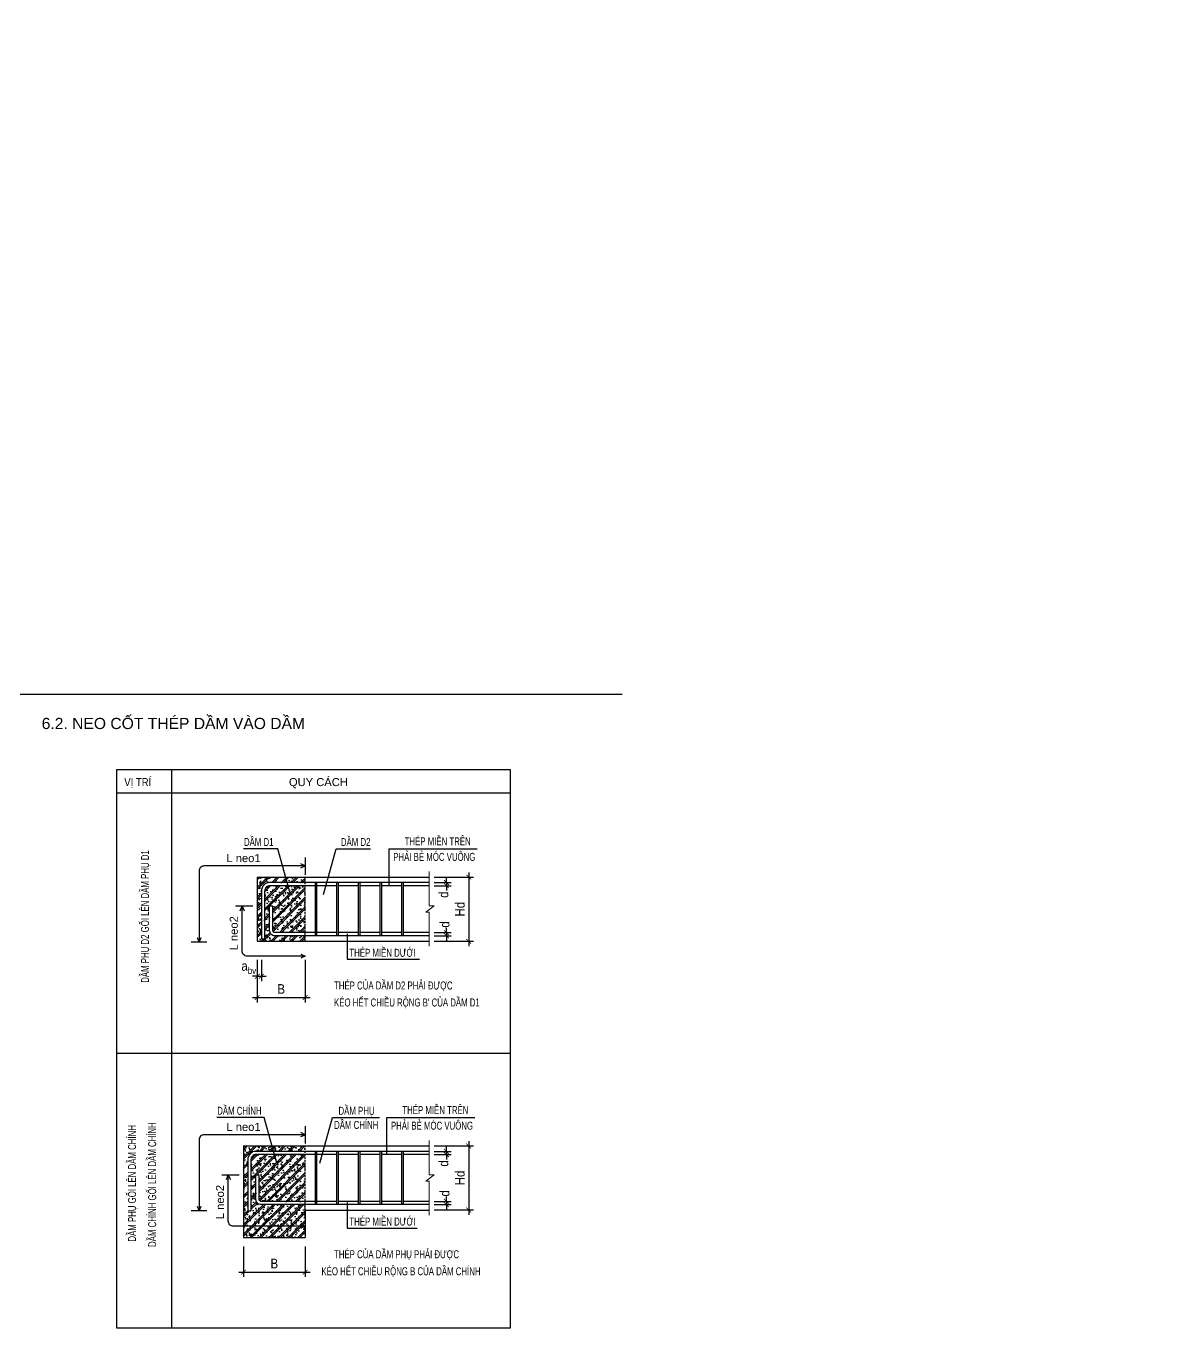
# Model space of a CAD drawing. Header units: millimetres. Extents: x 2163745 to 2518004, y -1043843 to -896215.
# Drawn here: x 2304698 to 2340139, y -936889 to -896215 of the extents above; entities that cross this region are included whole.
import ezdxf
from ezdxf.enums import TextEntityAlignment as Align

# ---------------------------------------------------------------- set-up
doc = ezdxf.new("R2010")
doc.units = ezdxf.units.MM
doc.header["$LTSCALE"] = 250
doc.header["$MEASUREMENT"] = 0
doc.linetypes.add('HIDDEN', pattern=[0.375, 0.25, -0.125])
doc.layers.get('0').update_dxf_attribs({"lineweight": 20})
doc.layers.get('DEFPOINTS').update_dxf_attribs({"color": 185, "lineweight": 20})
for name, color, linetype in [('BORDER', 3, 'Continuous'), ('CDC.03.BORDER', 3, 'Continuous'), ('CDC.04.HIDDEN', 8, 'HIDDEN'), ('CDC.05.STEEL', 4, 'Continuous'), ('CDC.06.TEXT', 2, 'Continuous'), ('CDC.10.HATCH', 9, 'Continuous'), ('CDC.11.NOTE', 8, 'Continuous')]:
    doc.layers.add(name, color=color, linetype=linetype)
doc.layers.add('CDC.02.DIM', color=1, linetype='Continuous', lineweight=18)
doc.styles.add('ARIAL', font='arial.ttf', dxfattribs={"width": 0.85})
doc.styles.add('vnsimplex', font='vnsimplex.shx', dxfattribs={"width": 0.65})
doc.dimstyles.new('DIM1-25', dxfattribs={"dimscale": 1.2, "dimtxt": 250, "dimasz": 125, "dimexe": 125, "dimexo": 0.06, "dimgap": 100, "dimtad": 1, "dimdec": 0, "dimzin": 0, "dimdsep": 46, "dimtxsty": 'vnsimplex', "dimblk": 'ARCHTICK', "dimcen": 100, "dimdle": 125, "dimclrd": 256, "dimclre": 1, "dimclrt": 2, "dimadec": 0, "dimazin": 0, "dimtfac": 1, "dimtdec": 0, "dimtix": 1, "dimtmove": 2, "dimatfit": 0, "dimfxl": 1, "dimtolj": 1, "dimtzin": 0, "dimarcsym": 0})

# ---------------------------------------------------------------- blocks, each defined once
blk = doc.blocks.new('_ARCHTICK')
at = {"color": 0, "linetype": 'ByBlock', "ltscale": 4, "const_width": 0.15}
blk.add_lwpolyline([(-0.5, -0.5), (0.5, 0.5)], dxfattribs=at)
blk = doc.blocks.new('*D63')
at = {"layer": 'CDC.02.DIM', "lineweight": -2, "transparency": 16777216}
for p, q in [((2317836, -922974), (2317836, -922824)), ((2317836, -922974), (2317836, -923074)), ((2317836, -923074), (2317836, -923224))]:
    blk.add_line(p, q, dxfattribs=at)
at = {"layer": 'CDC.02.DIM', "color": 1, "lineweight": -2, "transparency": 16777216}
for p, q in [((2317456, -922974), (2317986, -922974)), ((2317456, -923074), (2317986, -923074))]:
    blk.add_line(p, q, dxfattribs=at)
at = {"layer": 'DEFPOINTS', "color": 0, "transparency": 16777216}
for p in [(2317456, -922974), (2317456, -923074), (2317836, -923074)]:
    blk.add_point(p, dxfattribs=at)
at = {"layer": 'CDC.02.DIM', "lineweight": -2, "transparency": 16777216, "xscale": 149.9999999999999, "yscale": 149.9999999999999, "zscale": 149.9999999999999}
for p, rotation in [((2317836, -922974), 270), ((2317836, -923074), 90)]:
    blk.add_blockref('_ARCHTICK', p, dxfattribs=dict(at, rotation=rotation))
at = {"layer": 'CDC.02.DIM', "color": 2, "transparency": 16777216, "insert": (2317748, -923352), "char_height": 300, "attachment_point": 5, "rotation": 90, "style": 'ARIAL'}
blk.add_mtext('\\A1;d', dxfattribs=at)
blk = doc.blocks.new('*D64')
at = {"layer": 'CDC.02.DIM', "lineweight": -2, "transparency": 16777216}
for p, q in [((2317836, -924538), (2317836, -924388)), ((2317836, -924538), (2317836, -924638)), ((2317836, -924638), (2317836, -924788))]:
    blk.add_line(p, q, dxfattribs=at)
at = {"layer": 'CDC.02.DIM', "color": 1, "lineweight": -2, "transparency": 16777216}
for p, q in [((2317456, -924538), (2317986, -924538)), ((2317456, -924638), (2317986, -924638))]:
    blk.add_line(p, q, dxfattribs=at)
at = {"layer": 'DEFPOINTS', "color": 0, "transparency": 16777216}
for p in [(2317456, -924538), (2317456, -924638), (2317836, -924638)]:
    blk.add_point(p, dxfattribs=at)
at = {"layer": 'CDC.02.DIM', "lineweight": -2, "transparency": 16777216, "xscale": 149.9999999999999, "yscale": 149.9999999999999, "zscale": 149.9999999999999}
for p, rotation in [((2317836, -924538), 270), ((2317836, -924638), 90)]:
    blk.add_blockref('_ARCHTICK', p, dxfattribs=dict(at, rotation=rotation))
at = {"layer": 'CDC.02.DIM', "color": 2, "transparency": 16777216, "insert": (2317783, -924285), "char_height": 300, "attachment_point": 5, "rotation": 90, "style": 'ARIAL'}
blk.add_mtext('\\A1;d', dxfattribs=at)
blk = doc.blocks.new('*D65')
at = {"layer": 'CDC.02.DIM', "color": 1, "lineweight": -2, "transparency": 16777216}
for p, q in [((2311924, -925393), (2311924, -926718)), ((2313424, -925393), (2313424, -926718))]:
    blk.add_line(p, q, dxfattribs=at)
at = {"layer": 'CDC.02.DIM', "lineweight": -2, "transparency": 16777216}
blk.add_line((2311774, -926568), (2313574, -926568), dxfattribs=at)
at = {"layer": 'DEFPOINTS', "color": 0, "transparency": 16777216}
for p in [(2311924, -925393), (2313424, -925393), (2313424, -926568)]:
    blk.add_point(p, dxfattribs=at)
at = {"layer": 'CDC.02.DIM', "lineweight": -2, "transparency": 16777216, "xscale": 149.9999999999999, "yscale": 149.9999999999999, "zscale": 149.9999999999999, "rotation": 180}
blk.add_blockref('_ARCHTICK', (2311924, -926568), dxfattribs=at)
at = {"layer": 'CDC.02.DIM', "lineweight": -2, "transparency": 16777216, "xscale": 149.9999999999999, "yscale": 149.9999999999999, "zscale": 149.9999999999999}
blk.add_blockref('_ARCHTICK', (2313424, -926568), dxfattribs=at)
at = {"layer": 'CDC.02.DIM', "color": 2, "transparency": 16777216, "insert": (2312674, -926298), "char_height": 300, "attachment_point": 5, "style": 'ARIAL'}
blk.add_mtext('\\A1;B', dxfattribs=at)
blk = doc.blocks.new('*D66')
at = {"layer": 'CDC.02.DIM', "color": 1, "lineweight": -2, "transparency": 16777216}
for p, q in [((2317457, -922806), (2318683, -922806)), ((2317457, -924807), (2318683, -924807))]:
    blk.add_line(p, q, dxfattribs=at)
at = {"layer": 'CDC.02.DIM', "lineweight": -2, "transparency": 16777216}
blk.add_line((2318533, -922656), (2318533, -924957), dxfattribs=at)
at = {"layer": 'DEFPOINTS', "color": 0, "transparency": 16777216}
for p in [(2317456, -922806), (2317456, -924807), (2318533, -924807)]:
    blk.add_point(p, dxfattribs=at)
at = {"layer": 'CDC.02.DIM', "lineweight": -2, "transparency": 16777216, "xscale": 149.9999999999999, "yscale": 149.9999999999999, "zscale": 149.9999999999999}
for p, rotation in [((2318533, -922806), 90), ((2318533, -924807), 270)]:
    blk.add_blockref('_ARCHTICK', p, dxfattribs=dict(at, rotation=rotation))
at = {"layer": 'CDC.02.DIM', "color": 2, "transparency": 16777216, "insert": (2318260, -923806), "char_height": 300, "attachment_point": 5, "rotation": 90, "style": 'ARIAL'}
blk.add_mtext('\\A1;H{\\f.VnArial|b0|i0|c0|p34;d}', dxfattribs=at)
blk = doc.blocks.new('*D67')
at = {"layer": 'CDC.02.DIM', "color": 1, "lineweight": -2, "transparency": 16777216}
for p, q in [((2317456, -931372), (2317986, -931372)), ((2317456, -931472), (2317986, -931472))]:
    blk.add_line(p, q, dxfattribs=at)
at = {"layer": 'CDC.02.DIM', "lineweight": -2, "transparency": 16777216}
for p, q in [((2317836, -931372), (2317836, -931222)), ((2317836, -931372), (2317836, -931472)), ((2317836, -931472), (2317836, -931622))]:
    blk.add_line(p, q, dxfattribs=at)
at = {"layer": 'DEFPOINTS', "color": 0, "transparency": 16777216}
for p in [(2317456, -931372), (2317456, -931472), (2317836, -931472)]:
    blk.add_point(p, dxfattribs=at)
at = {"layer": 'CDC.02.DIM', "lineweight": -2, "transparency": 16777216, "xscale": 149.9999999999999, "yscale": 149.9999999999999, "zscale": 149.9999999999999}
for p, rotation in [((2317836, -931372), 270), ((2317836, -931472), 90)]:
    blk.add_blockref('_ARCHTICK', p, dxfattribs=dict(at, rotation=rotation))
at = {"layer": 'CDC.02.DIM', "color": 2, "transparency": 16777216, "insert": (2317748, -931750), "char_height": 300, "attachment_point": 5, "rotation": 90, "style": 'ARIAL'}
blk.add_mtext('\\A1;d', dxfattribs=at)
blk = doc.blocks.new('*D68')
at = {"layer": 'CDC.02.DIM', "color": 1, "lineweight": -2, "transparency": 16777216}
for p, q in [((2317456, -932935), (2317986, -932935)), ((2317456, -933035), (2317986, -933035))]:
    blk.add_line(p, q, dxfattribs=at)
at = {"layer": 'CDC.02.DIM', "lineweight": -2, "transparency": 16777216}
for p, q in [((2317836, -932935), (2317836, -932785)), ((2317836, -932935), (2317836, -933035)), ((2317836, -933035), (2317836, -933185))]:
    blk.add_line(p, q, dxfattribs=at)
at = {"layer": 'DEFPOINTS', "color": 0, "transparency": 16777216}
for p in [(2317456, -932935), (2317456, -933035), (2317836, -933035)]:
    blk.add_point(p, dxfattribs=at)
at = {"layer": 'CDC.02.DIM', "lineweight": -2, "transparency": 16777216, "xscale": 149.9999999999999, "yscale": 149.9999999999999, "zscale": 149.9999999999999}
for p, rotation in [((2317836, -932935), 270), ((2317836, -933035), 90)]:
    blk.add_blockref('_ARCHTICK', p, dxfattribs=dict(at, rotation=rotation))
at = {"layer": 'CDC.02.DIM', "color": 2, "transparency": 16777216, "insert": (2317783, -932683), "char_height": 300, "attachment_point": 5, "rotation": 90, "style": 'ARIAL'}
blk.add_mtext('\\A1;d', dxfattribs=at)
blk = doc.blocks.new('*D69')
at = {"layer": 'CDC.02.DIM', "color": 1, "lineweight": -2, "transparency": 16777216}
for p, q in [((2311494, -934349), (2311494, -935297)), ((2313424, -934349), (2313424, -935297))]:
    blk.add_line(p, q, dxfattribs=at)
at = {"layer": 'CDC.02.DIM', "lineweight": -2, "transparency": 16777216}
blk.add_line((2311344, -935147), (2313574, -935147), dxfattribs=at)
at = {"layer": 'DEFPOINTS', "color": 0, "transparency": 16777216}
for p in [(2311494, -934349), (2313424, -934349), (2313424, -935147)]:
    blk.add_point(p, dxfattribs=at)
at = {"layer": 'CDC.02.DIM', "lineweight": -2, "transparency": 16777216, "xscale": 149.9999999999999, "yscale": 149.9999999999999, "zscale": 149.9999999999999, "rotation": 180}
blk.add_blockref('_ARCHTICK', (2311494, -935147), dxfattribs=at)
at = {"layer": 'CDC.02.DIM', "lineweight": -2, "transparency": 16777216, "xscale": 149.9999999999999, "yscale": 149.9999999999999, "zscale": 149.9999999999999}
blk.add_blockref('_ARCHTICK', (2313424, -935147), dxfattribs=at)
at = {"layer": 'CDC.02.DIM', "color": 2, "transparency": 16777216, "insert": (2312459, -934877), "char_height": 300, "attachment_point": 5, "style": 'ARIAL'}
blk.add_mtext('\\A1;B', dxfattribs=at)
blk = doc.blocks.new('*D70')
at = {"layer": 'CDC.02.DIM', "color": 1, "lineweight": -2, "transparency": 16777216}
for p, q in [((2317457, -931203), (2318683, -931203)), ((2317457, -933204), (2318683, -933204))]:
    blk.add_line(p, q, dxfattribs=at)
at = {"layer": 'CDC.02.DIM', "lineweight": -2, "transparency": 16777216}
blk.add_line((2318533, -931053), (2318533, -933354), dxfattribs=at)
at = {"layer": 'DEFPOINTS', "color": 0, "transparency": 16777216}
for p in [(2317456, -931203), (2317456, -933204), (2318533, -933204)]:
    blk.add_point(p, dxfattribs=at)
at = {"layer": 'CDC.02.DIM', "lineweight": -2, "transparency": 16777216, "xscale": 149.9999999999999, "yscale": 149.9999999999999, "zscale": 149.9999999999999}
for p, rotation in [((2318533, -931203), 90), ((2318533, -933204), 270)]:
    blk.add_blockref('_ARCHTICK', p, dxfattribs=dict(at, rotation=rotation))
at = {"layer": 'CDC.02.DIM', "color": 2, "transparency": 16777216, "insert": (2318260, -932204), "char_height": 300, "attachment_point": 5, "rotation": 90, "style": 'ARIAL'}
blk.add_mtext('\\A1;H{\\f.VnArial|b0|i0|c0|p34;d}', dxfattribs=at)
blk = doc.blocks.new('*D123')
at = {"layer": 'CDC.02.DIM', "color": 1, "lineweight": -2, "transparency": 16777216}
for p, q in [((2311924, -925393), (2311924, -926053)), ((2312055, -925393), (2312055, -926053))]:
    blk.add_line(p, q, dxfattribs=at)
at = {"layer": 'CDC.02.DIM', "lineweight": -2, "transparency": 16777216}
for p, q in [((2311924, -925903), (2311774, -925903)), ((2311924, -925903), (2312055, -925903)), ((2312055, -925903), (2312205, -925903))]:
    blk.add_line(p, q, dxfattribs=at)
at = {"layer": 'DEFPOINTS', "color": 0, "transparency": 16777216}
for p in [(2311924, -925393), (2312055, -925393), (2312055, -925903)]:
    blk.add_point(p, dxfattribs=at)
at = {"layer": 'CDC.02.DIM', "lineweight": -2, "transparency": 16777216, "xscale": 149.9999999999999, "yscale": 149.9999999999999, "zscale": 149.9999999999999}
blk.add_blockref('_ARCHTICK', (2311924, -925903), dxfattribs=at)
at = {"layer": 'CDC.02.DIM', "lineweight": -2, "transparency": 16777216, "xscale": 149.9999999999999, "yscale": 149.9999999999999, "zscale": 149.9999999999999, "rotation": 180}
blk.add_blockref('_ARCHTICK', (2312055, -925903), dxfattribs=at)
at = {"layer": 'CDC.02.DIM', "color": 2, "transparency": 16777216, "insert": (2311660, -925630), "char_height": 300, "attachment_point": 5, "style": 'ARIAL'}
blk.add_mtext('\\A1;a{\\H0.7x;\\S^ bv;}', dxfattribs=at)

msp = doc.modelspace()

# ---------------------------------------------------------------- hatches: boundary and pattern name
at = {"layer": 'CDC.10.HATCH'}
h = msp.add_hatch(dxfattribs=at)
h.set_pattern_fill('BT-01', color=256, scale=50, style=0, pattern_type=2)
h.set_pattern_definition([(50, (-56863545.92, 1518234.4), (358.6300913, -31.3760675), [37.5, -412.5]), (355, (-56863545.92, 1518234.4), (-69.3756668, 376.0960669), [30, -330]), (100.4514, (-56863516.04, 1518231.78), (289.2546909, 344.719771), [31.870095, -350.571056]), (46.1842, (-56863545.92, 1518334.4), (533.6205243, -82.759507), [56.25, -618.75]), (96.6356, (-56863501.46, 1518327.5), (467.331353, 487.0589355), [47.805144, -525.8565]), (351.1842, (-56863545.9, 1518334.4), (467.3309726, 487.0593005), [45, -495]), (21, (-56863495.92, 1518309.4), (298.453526, -201.3094453), [37.5, -412.5]), (326, (-56863495.92, 1518309.4), (121.657666, 362.5750225), [30, -330]), (71.4514, (-56863471.05, 1518292.6), (420.1113143, 161.2652484), [31.870095, -350.571056]), (37.5, (-56863545.92, 1518234.39), (6.07992766, 166.44692692), [0, -326, 0, -335, 0, -331.25]), (7.5, (-56863545.92, 1518234.4), (131.5347687, 197.20585594), [0, -191, 0, -318.5, 0, -126.25]), (327.5, (-56863657.42, 1518234.39), (266.9112181, -11.27743587), [0, -125, 0, -390, 0, -517.5]), (317.5, (-56863707.42, 1518234.4), (291.5930847, 50.0524912), [0, -162.5, 0, -259, 0, -367.5]), (45, (-56863545.92, 1518234.4), (-150.260191, 150.260191), []), (45, (-56863545.92, 1518295.64), (-150.260191, 150.260191), [])])
h.paths.add_polyline_path([(2312319, -923074.3, 0.4142136), (2312155.4, -923237.9), (2312155.4, -924732.2), (2312055.4, -924732.2), (2312055.4, -923237.9, -0.4142136), (2312319, -922974.3), (2313423.5, -922974.3), (2313423.5, -922805.6), (2311923.6, -922805.6), (2311923.6, -924806.6), (2313423.5, -924806.6), (2313423.5, -924637.8), (2312476.2, -924637.8, -0.4142136), (2312312.6, -924474.2), (2312312.6, -923716.8), (2312412.6, -923716.8), (2312412.6, -924474.2, 0.4142136), (2312476.2, -924537.8), (2313423.5, -924537.8), (2313423.5, -923074.3)])
h = msp.add_hatch(dxfattribs=at)
h.set_pattern_fill('BT-01', color=256, scale=50, style=0, pattern_type=2)
h.set_pattern_definition([(50, (-56863545.92, 1518351.57), (358.6300913, -31.3760675), [37.5, -412.5]), (355, (-56863545.92, 1518351.57), (-69.3756668, 376.0960669), [30, -330]), (100.4514, (-56863516.04, 1518348.96), (289.2546909, 344.719771), [31.870095, -350.571056]), (46.1842, (-56863545.92, 1518451.57), (533.6205243, -82.759507), [56.25, -618.75]), (96.6356, (-56863501.46, 1518444.7), (467.331353, 487.0589355), [47.805144, -525.8565]), (351.1842, (-56863545.9, 1518451.6), (467.3309726, 487.0593005), [45, -495]), (21, (-56863495.92, 1518426.57), (298.453526, -201.3094453), [37.5, -412.5]), (326, (-56863495.92, 1518426.57), (121.657666, 362.5750225), [30, -330]), (71.4514, (-56863471.05, 1518409.8), (420.1113143, 161.2652484), [31.870095, -350.571056]), (37.5, (-56863545.92, 1518351.57), (6.07992766, 166.44692692), [0, -326, 0, -335, 0, -331.25]), (7.5, (-56863545.92, 1518351.57), (131.5347687, 197.20585594), [0, -191, 0, -318.5, 0, -126.25]), (327.5, (-56863657.42, 1518351.57), (266.9112181, -11.27743587), [0, -125, 0, -390, 0, -517.5]), (317.5, (-56863707.42, 1518351.57), (291.5930847, 50.0524912), [0, -162.5, 0, -259, 0, -367.5]), (45, (-56863545.92, 1518351.57), (-150.260191, 150.260191), []), (45, (-56863545.92, 1518412.82), (-150.260191, 150.260191), [])])
h.paths.add_polyline_path([(2311494.3, -931203.2), (2311494.3, -933711.7), (2313423.5, -933711.7), (2313423.5, -933204.2), (2313423.5, -933035.4), (2312047, -933035.4, -0.4142136), (2311883.3, -932871.8), (2311883.3, -932114.4), (2311983.3, -932114.4), (2311983.3, -932871.8, 0.4142136), (2312047, -932935.4), (2313423.5, -932935.4), (2313423.5, -931471.9), (2311889.8, -931471.9, 0.4142136), (2311726.1, -931635.5), (2311726.1, -933230.9), (2311626.1, -933230.9), (2311626.1, -931635.5, -0.4142136), (2311889.8, -931371.9), (2313423.5, -931371.9), (2313423.5, -931203.2)])
h.paths.add_polyline_path([(2311494.3, -933711.7), (2311494.3, -934067.6), (2313423.5, -934067.6), (2313423.5, -933711.7)])

# ---------------------------------------------------------------- linework, layer by layer
at = {"layer": 'CDC.02.DIM'}
for points in [[(2317301.3, -922632.8), (2317301.3, -923702.7), (2317451.4, -923702.7), (2317193.8, -923902.8), (2317301.3, -923902.8), (2317301.3, -924964.7)], [(2317301.3, -931030.3), (2317301.3, -932100.3), (2317451.4, -932100.3), (2317193.8, -932300.4), (2317301.3, -932300.4), (2317301.3, -933362.3)]]:
    msp.add_lwpolyline(points, dxfattribs=at)
at = {"layer": 'CDC.03.BORDER'}
for p, q in [((2323328.6, -917095.2), (2251747.3, -917095.2)), ((2311923.6, -922805.6), (2317301.3, -922805.6)), ((2311923.6, -922805.6), (2311923.6, -924806.6)), ((2311923.6, -924806.6), (2317301.3, -924806.6)), ((2311494.3, -931203.2), (2317301.3, -931203.2)), ((2311494.3, -931203.2), (2311494.3, -934067.6)), ((2313423.5, -933204.2), (2317301.3, -933204.2)), ((2313423.5, -933204.2), (2313423.5, -934067.6)), ((2311494.3, -934067.6), (2313423.5, -934067.6))]:
    msp.add_line(p, q, dxfattribs=at)
at = {"layer": 'CDC.04.HIDDEN'}
for p, q in [((2313423.5, -924806.6), (2313423.5, -922805.6)), ((2313423.5, -933204.2), (2313423.5, -931203.2))]:
    msp.add_line(p, q, dxfattribs=at)
at = {"layer": 'CDC.05.STEEL'}
for p, q in [((2313730.9, -922974.3), (2313730.9, -924637.8)), ((2313780.9, -922974.3), (2313780.9, -924637.8)), ((2314405.9, -922974.3), (2314405.9, -924637.8)), ((2314455.9, -922974.3), (2314455.9, -924637.8)), ((2315081, -922974.3), (2315081, -924637.8)), ((2315131, -922974.3), (2315131, -924637.8)), ((2315756, -922974.3), (2315756, -924637.8)), ((2315806, -922974.3), (2315806, -924637.8)), ((2316431, -922974.3), (2316431, -924637.8)), ((2316481, -922974.3), (2316481, -924637.8)), ((2312412.6, -923716.8), (2312312.6, -923716.8)), ((2312055.4, -924732.2), (2312155.4, -924732.2)), ((2313730.9, -931371.9), (2313730.9, -933035.4)), ((2313780.9, -931371.9), (2313780.9, -933035.4)), ((2314405.9, -931371.9), (2314405.9, -933035.4)), ((2314455.9, -931371.9), (2314455.9, -933035.4)), ((2315081, -931371.9), (2315081, -933035.4)), ((2315131, -931371.9), (2315131, -933035.4)), ((2315756, -931371.9), (2315756, -933035.4)), ((2315806, -931371.9), (2315806, -933035.4)), ((2316431, -931371.9), (2316431, -933035.4)), ((2316481, -931371.9), (2316481, -933035.4)), ((2311983.3, -932114.4), (2311883.3, -932114.4)), ((2311626.1, -933230.9), (2311726.1, -933230.9))]:
    msp.add_line(p, q, dxfattribs=at)
for points in [[(2317301.3, -922974.3), (2312319, -922974.3, 0.4142136), (2312055.4, -923237.9), (2312055.4, -924732.2)], [(2313730.9, -923074.3), (2312319, -923074.3, 0.4142136), (2312155.4, -923237.9), (2312155.4, -924732.2)], [(2317301.3, -924637.8), (2312476.2, -924637.8, -0.4142136), (2312312.6, -924474.2), (2312312.6, -923716.8)], [(2313730.9, -924537.8), (2312476.2, -924537.8, -0.4142136), (2312412.6, -924474.2), (2312412.6, -923716.8)], [(2317301.3, -931371.9), (2311889.8, -931371.9, 0.4142136), (2311626.1, -931635.5), (2311626.1, -933230.9)], [(2313730.9, -931471.9), (2311889.8, -931471.9, 0.4142136), (2311726.1, -931635.5), (2311726.1, -933230.9)], [(2317301.3, -933035.4), (2312047, -933035.4, -0.4142136), (2311883.3, -932871.8), (2311883.3, -932114.4)], [(2313730.9, -932935.4), (2312047, -932935.4, -0.4142136), (2311983.3, -932871.8), (2311983.3, -932114.4)]]:
    msp.add_lwpolyline(points, format="xyb", dxfattribs=at)
for points in [[(2314405.9, -923074.3), (2313780.9, -923074.3)], [(2315081, -923074.3), (2314455.9, -923074.3)], [(2315756, -923074.3), (2315131, -923074.3)], [(2316431, -923074.3), (2315806, -923074.3)], [(2317301.3, -923074.3), (2316481, -923074.3)], [(2314405.9, -924537.8), (2313780.9, -924537.8)], [(2315081, -924537.8), (2314455.9, -924537.8)], [(2315756, -924537.8), (2315131, -924537.8)], [(2316431, -924537.8), (2315806, -924537.8)], [(2317301.3, -924537.8), (2316481, -924537.8)], [(2314405.9, -931471.9), (2313780.9, -931471.9)], [(2315081, -931471.9), (2314455.9, -931471.9)], [(2315756, -931471.9), (2315131, -931471.9)], [(2316431, -931471.9), (2315806, -931471.9)], [(2317301.3, -931471.9), (2316481, -931471.9)], [(2314405.9, -932935.4), (2313780.9, -932935.4)], [(2315081, -932935.4), (2314455.9, -932935.4)], [(2315756, -932935.4), (2315131, -932935.4)], [(2316431, -932935.4), (2315806, -932935.4)], [(2317301.3, -932935.4), (2316481, -932935.4)]]:
    msp.add_lwpolyline(points, dxfattribs=at)
at = {"layer": 'CDC.11.NOTE'}
for p, q in [((2309242.9, -919456.2), (2309242.9, -936889.4)), ((2307526, -920175.8), (2319837.6, -920175.8, -0.4)), ((2313423.5, -922190.3), (2313423.5, -922728.4)), ((2311787, -923716.8), (2311248.8, -923716.8)), ((2310351, -924833.3), (2309861.6, -924833.3)), ((2313423.5, -930587.8), (2313423.5, -931126)), ((2311357.7, -932114.4), (2310819.6, -932114.4)), ((2310351, -933230.9), (2309861.6, -933230.9))]:
    msp.add_line(p, q, dxfattribs=at)
for points in [[(2307526, -928303.5), (2319837.6, -928303.5), (2319837.6, -919456.2), (2307526, -919456.2)], [(2307526, -936889.4), (2319840.8, -936889.4), (2319840.8, -919456.2), (2307526, -919456.2)]]:
    msp.add_lwpolyline(points, close=True, dxfattribs=at)
for points in [[(2313423.5, -922454.6), (2310269.9, -922454.6, 0.4142136), (2310106.3, -922618.3), (2310106.3, -924833.3)], [(2313423.5, -925274.1), (2311612.8, -925274.1, -0.4142136), (2311449.2, -925110.5), (2311449.2, -923716.8)], [(2313423.5, -930852.2), (2310269.9, -930852.2, 0.4142136), (2310106.3, -931015.8), (2310106.3, -933230.9)], [(2313423.5, -933711.7), (2311183.6, -933711.7, -0.4142136), (2311019.9, -933548.1), (2311019.9, -932114.4)]]:
    msp.add_lwpolyline(points, format="xyb", dxfattribs=at)
for points in [[(2313281.6, -922513.9), (2313423.5, -922454.6), (2313281.6, -922389.5)], [(2311389.8, -923858.7), (2311449.2, -923716.8), (2311514.3, -923858.7)], [(2310047, -924691.4), (2310106.3, -924833.3), (2310171.4, -924691.4)], [(2313281.6, -925214.8), (2313423.5, -925274.1), (2313281.6, -925339.2)], [(2313281.6, -930911.5), (2313423.5, -930852.2), (2313281.6, -930787.1)], [(2310960.6, -932256.3), (2311019.9, -932114.4), (2311085, -932256.3)], [(2310047, -933089), (2310106.3, -933230.9), (2310171.4, -933089)], [(2313281.6, -933652.4), (2313423.5, -933711.7), (2313281.6, -933776.8)]]:
    msp.add_lwpolyline(points, dxfattribs=at)

# ---------------------------------------------------------------- texts
at = {"layer": 'CDC.06.TEXT', "color": 4, "style": 'ARIAL'}
msp.add_text('6.2. NEO CỐT THÉP DẦM VÀO DẦM', height=350, dxfattribs=at).set_placement((2305187.4, -918003.6), align=Align.MIDDLE_LEFT)
at = {"layer": 'CDC.06.TEXT', "style": 'ARIAL'}
for s, width, p in [('VỊ TRÍ', 0.85, (2307770, -919960.3, 0.3)), ('DẦM D1', 0.7, (2311510, -921831.9, -0.3)), ('DẦM D2', 0.7, (2314539.2, -921831.9, -0.3)), ('THÉP MIỀN TRÊN', 0.7, (2316532.2, -921810.3)), ('PHẢI BẺ MÓC VUÔNG', 0.7, (2316175, -922297)), ('THÉP MIỀN DƯỚI', 0.7, (2314804.6, -925293.4)), ('THÉP CỦA DẦM D2 PHẢI ĐƯỢC', 0.7, (2314324.9, -926314.7)), ("KÉO HẾT CHIỀU RỘNG B' CỦA DẦM D1", 0.7, (2314324.9, -926846)), ('DẦM CHÍNH', 0.7, (2310673.3, -930229.5, -0.3)), ('DẦM PHỤ', 0.7, (2314463.6, -930229.5, -0.3)), ('THÉP MIỀN TRÊN', 0.7, (2316459.7, -930207.8)), ('DẦM CHÍNH', 0.7, (2314326.2, -930671.3, -0.3)), ('PHẢI BẺ MÓC VUÔNG', 0.7, (2316102.5, -930694.6)), ('THÉP MIỀN DƯỚI', 0.7, (2314804.6, -933691)), ('THÉP CỦA DẦM PHỤ PHẢI ĐƯỢC', 0.7, (2314324.9, -934712.2)), ('KÉO HẾT CHIỀU RỘNG B CỦA DẦM CHÍNH', 0.7, (2313931.6, -935243.5))]:
    msp.add_text(s, height=250, dxfattribs=dict(at, width=width)).set_placement(p)
for s, p in [('QUY CÁCH', (2312914.5, -919960.3, 0.3)), ('L neo1', (2310961, -922335.9)), ('L neo1', (2310961, -930733.4))]:
    msp.add_text(s, height=250, dxfattribs=at).set_placement(p)
at = {"layer": 'CDC.06.TEXT', "style": 'ARIAL', "width": 0.7}
for s, p in [(' DẦM PHỤ D2 GỐI LÊN DẦM PHỤ D1', (2308541.7, -926173.8)), ('DẦM PHỤ GỐI LÊN DẦM CHÍNH', (2308136.1, -934191.4)), ('DẦM CHÍNH GỐI LÊN DẦM CHÍNH', (2308764.9, -934359.6))]:
    msp.add_text(s, height=250, rotation=90, dxfattribs=at).set_placement(p)
at = {"layer": 'CDC.06.TEXT', "style": 'ARIAL'}
for p in [(2311315.3, -925092.8), (2310886, -933490.4)]:
    msp.add_text('L neo2', height=250, rotation=90, dxfattribs=at).set_placement(p)

# ---------------------------------------------------------------- dimensions: what is measured, and where the dimension line sits
at = {"layer": 'CDC.02.DIM'}
for base, p1, p2, picture, middle in [((2317836.4, -923074.3), (2317456.4, -922974.3), (2317456.4, -923074.3), '*D63', (2317747.7, -923352.3)), ((2317836.4, -924637.8), (2317456.4, -924537.8), (2317456.4, -924637.8), '*D64', (2317782.8, -924285)), ((2317836.4, -931471.9), (2317456.4, -931371.9), (2317456.4, -931471.9), '*D67', (2317747.7, -931749.8)), ((2317836.4, -933035.4), (2317456.4, -932935.4), (2317456.4, -933035.4), '*D68', (2317782.8, -932682.6))]:
    dim = msp.add_linear_dim(base=base, p1=p1, p2=p2, angle=270, text='d', dimstyle='DIM1-25', override={"dimtxsty": 'ARIAL'}, dxfattribs=at)
    dim.commit()
    dim.dimension.update_dxf_attribs({"geometry": picture, "text_midpoint": middle, "dimtype": 160})
for p1, p2, distance, text, picture, middle in [((2317456.5, -922805.6), (2317456.5, -924806.6), 1076.2, 'H{\\f.VnArial|b0|i0|c0|p34;d}', '*D66', (2318260.2, -923806.1)), ((2311923.6, -925392.6), (2313423.5, -925392.6), -1175, 'B', '*D65', (2312673.5, -926297.6)), ((2317456.5, -931203.2), (2317456.5, -933204.2), 1076.2, 'H{\\f.VnArial|b0|i0|c0|p34;d}', '*D70', (2318260.2, -932203.7)), ((2311494.3, -934348.6), (2313423.5, -934348.6), -798.5, 'B', '*D69', (2312458.9, -934877.1))]:
    dim = msp.add_aligned_dim(p1=p1, p2=p2, distance=distance, text=text, dimstyle='DIM1-25', override={"dimtxsty": 'ARIAL'}, dxfattribs=at)
    dim.commit()
    dim.dimension.update_dxf_attribs({"geometry": picture, "text_midpoint": middle})
dim = msp.add_linear_dim(base=(2312055.4, -925902.7), p1=(2311923.6, -925392.5), p2=(2312055.4, -925392.5), text='a{\\H0.7x;\\S^ bv;}', dimstyle='DIM1-25', override={"dimtxsty": 'ARIAL'}, dxfattribs=at)
dim.commit()
dim.dimension.update_dxf_attribs({"geometry": '*D123', "text_midpoint": (2311660, -925630.3), "dimtype": 160})

# ---------------------------------------------------------------- leaders
at = {"layer": 'CDC.11.NOTE'}
for points in [[(2312968.1, -923343), (2312568.4, -921915.9), (2311497.3, -921915.9)], [(2313994.2, -923343), (2314393.9, -921915.9), (2315465, -921915.9)], [(2316045.4, -923044.4), (2316045.4, -921915.9), (2318800.2, -921915.9)], [(2314738.3, -924574.5), (2314738.3, -925370.2), (2316998.1, -925370.2)], [(2312538.9, -931740.6), (2312139.2, -930313.4), (2310660.5, -930313.4)], [(2313881.6, -931740.6), (2314281.3, -930313.4), (2315742.1, -930313.4)], [(2315972.9, -931442), (2315972.9, -930313.4), (2318727.8, -930313.4)], [(2314738.3, -932972), (2314738.3, -933767.8), (2316917.6, -933767.8)]]:
    msp.add_leader(points, dimstyle='DIM1-25', override={"dimtxsty": 'ARIAL'}, dxfattribs=at)

# ---------------------------------------------------------------- wipeouts: each hides what was drawn before it
at = {"color": 6, "ltscale": 2}
msp.add_wipeout([(2178639.9, -896214.8), (2424554.4, -896214.8), (2424554.4, -911860.1), (2178639.9, -911860.1)], dxfattribs=at).dxf.layer = 'BORDER'

doc.saveas('drawing.dxf')
